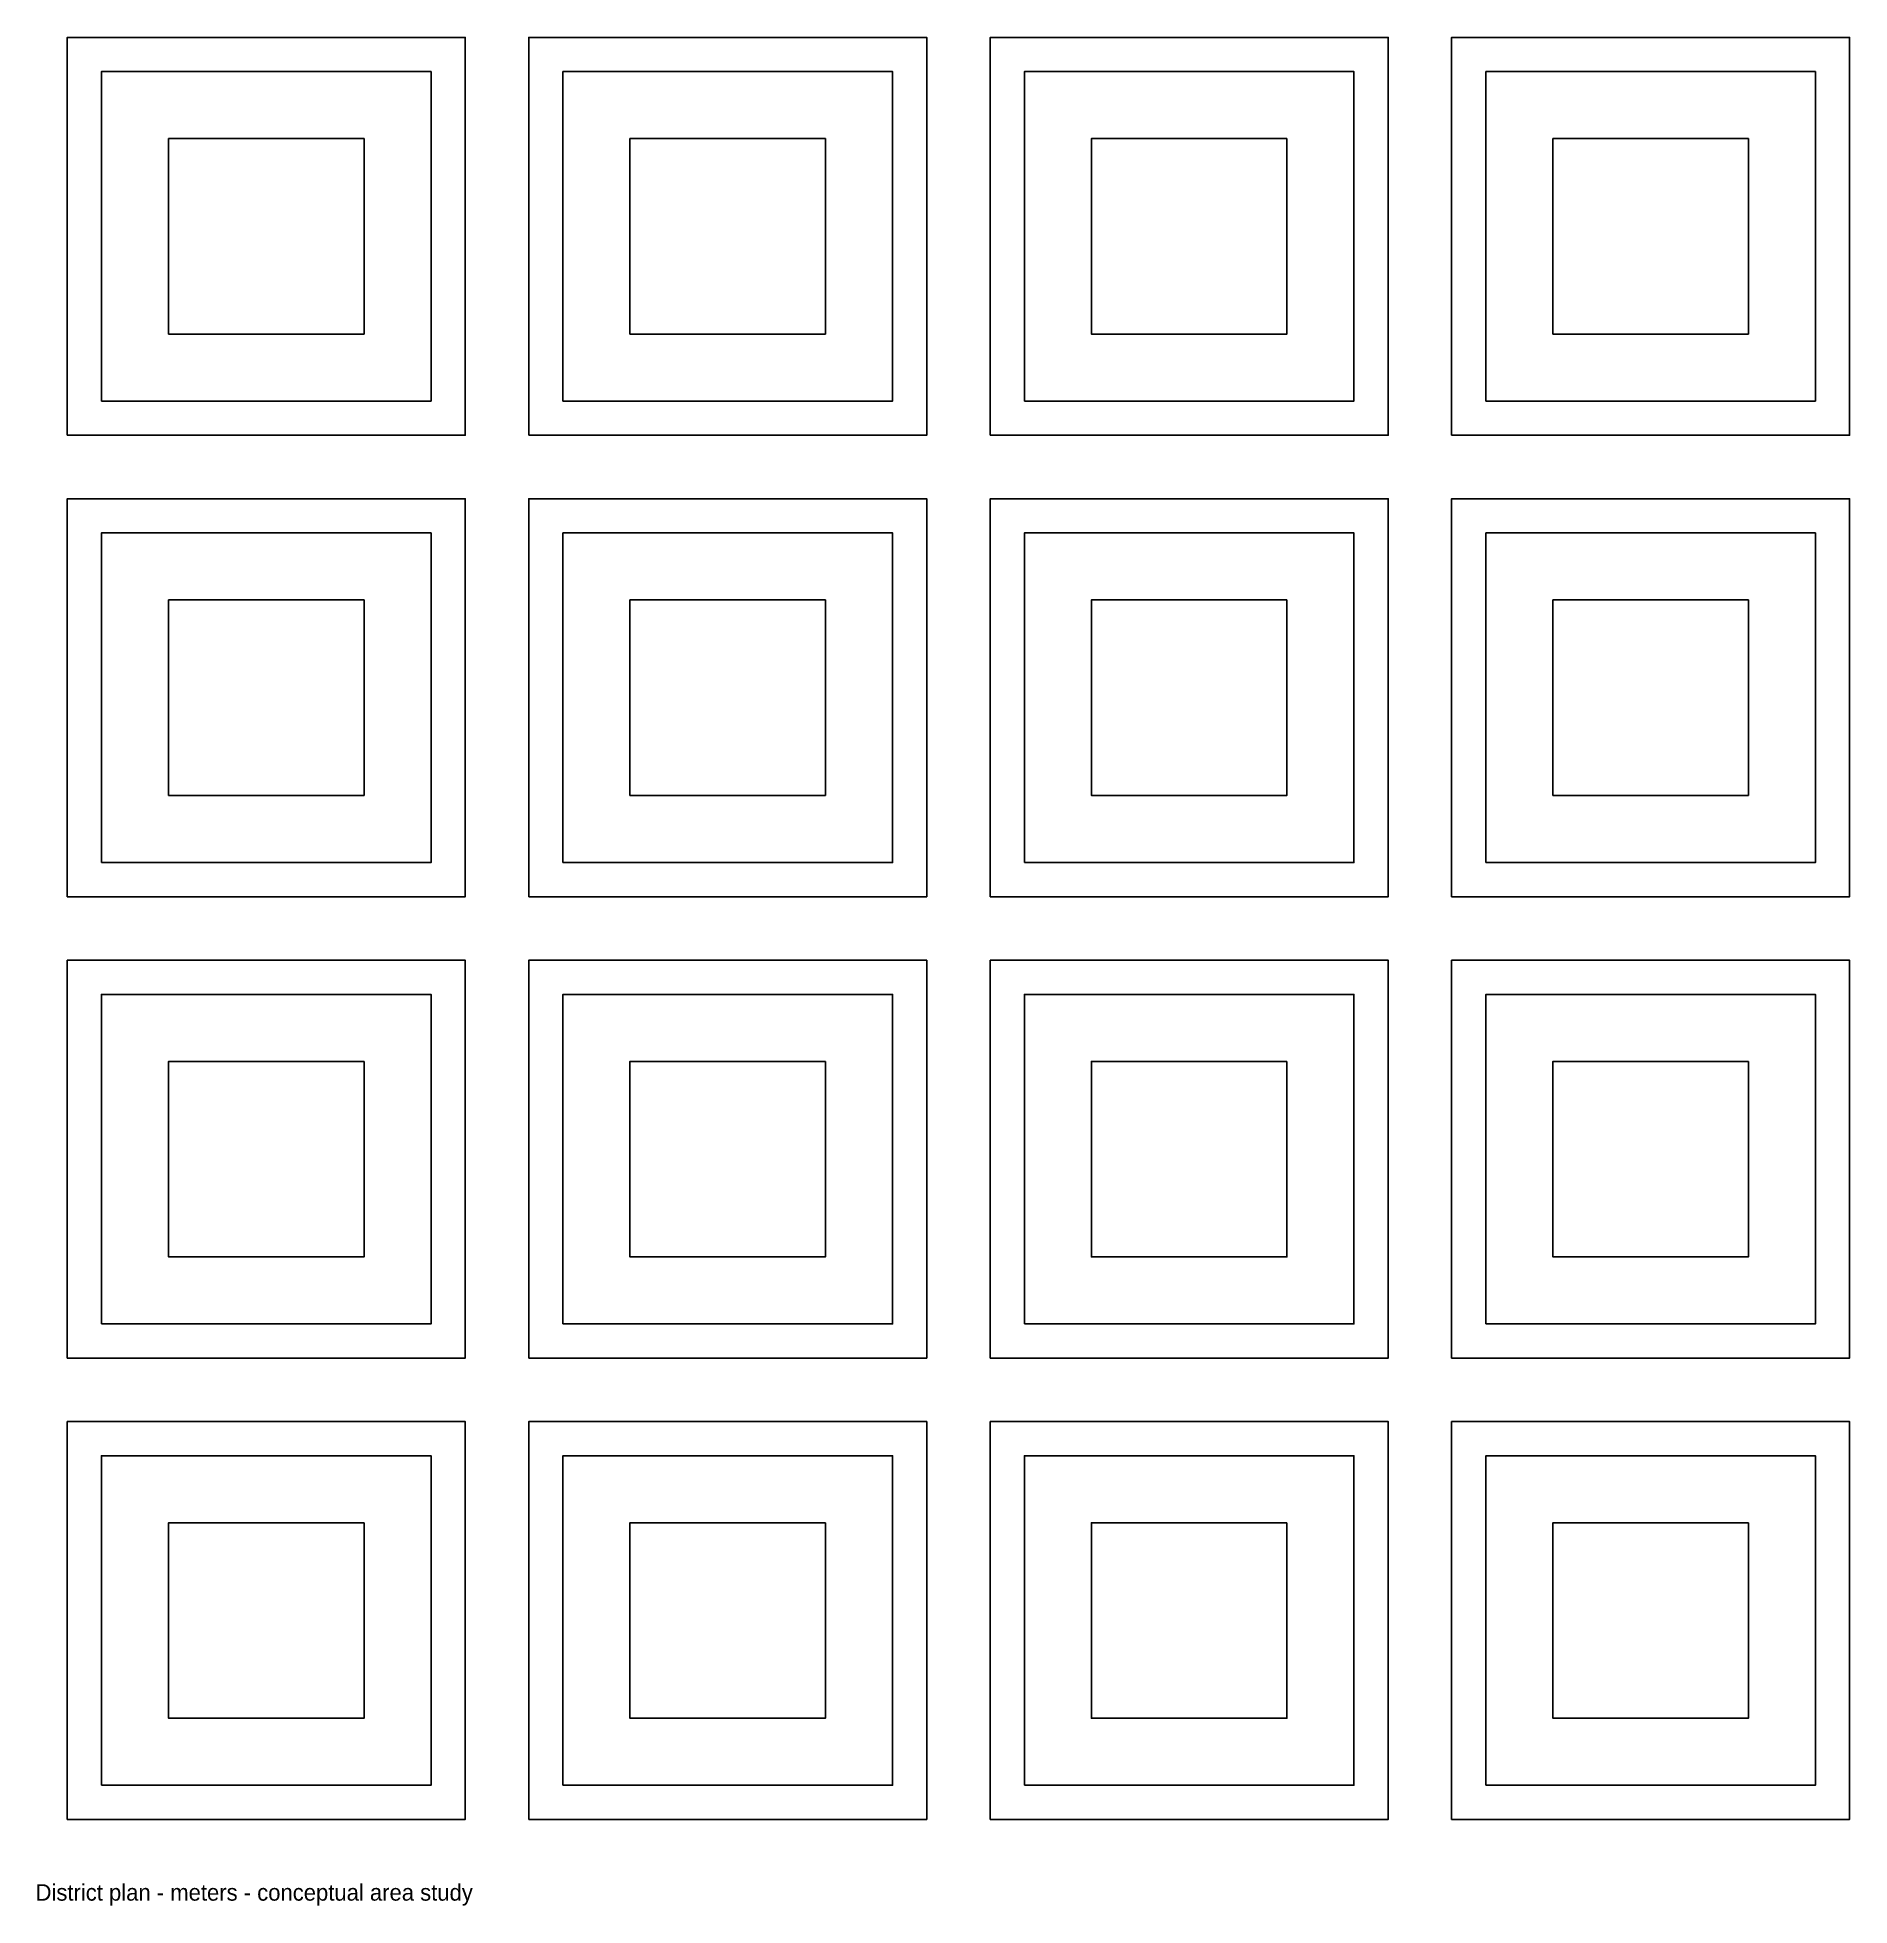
# Model space of a CAD drawing. Header units: metres. Extents: x -279 to 270, y -297 to 270.
import ezdxf

# ---------------------------------------------------------------- set-up
doc = ezdxf.new("R2010")
doc.units = ezdxf.units.M
doc.layers.add('CIVIC_PODIUM', color=7, linetype='Continuous')
doc.layers.add('HOUSING', color=7, linetype='Continuous')

msp = doc.modelspace()

# ---------------------------------------------------------------- linework, layer by layer
at = {"layer": 'CIVIC_PODIUM'}
for points in [[(-270.37, 149.63), (-270.37, 270.37), (-149.63, 270.37), (-149.63, 149.63)], [(-130.37, 149.63), (-130.37, 270.37), (-9.63, 270.37), (-9.63, 149.63)], [(9.63, 149.63), (9.63, 270.37), (130.37, 270.37), (130.37, 149.63)], [(149.63, 149.63), (149.63, 270.37), (270.37, 270.37), (270.37, 149.63)], [(-180.34, 239.66), (-239.66, 239.66), (-239.66, 180.34), (-180.34, 180.34)], [(-40.34, 239.66), (-99.66, 239.66), (-99.66, 180.34), (-40.34, 180.34)], [(99.66, 239.66), (40.34, 239.66), (40.34, 180.34), (99.66, 180.34)], [(239.66, 239.66), (180.34, 239.66), (180.34, 180.34), (239.66, 180.34)], [(-270.37, 9.63), (-270.37, 130.37), (-149.63, 130.37), (-149.63, 9.63)], [(-130.37, 9.63), (-130.37, 130.37), (-9.63, 130.37), (-9.63, 9.63)], [(9.63, 9.63), (9.63, 130.37), (130.37, 130.37), (130.37, 9.63)], [(149.63, 9.63), (149.63, 130.37), (270.37, 130.37), (270.37, 9.63)], [(-180.34, 99.66), (-239.66, 99.66), (-239.66, 40.34), (-180.34, 40.34)], [(-40.34, 99.66), (-99.66, 99.66), (-99.66, 40.34), (-40.34, 40.34)], [(99.66, 99.66), (40.34, 99.66), (40.34, 40.34), (99.66, 40.34)], [(239.66, 99.66), (180.34, 99.66), (180.34, 40.34), (239.66, 40.34)], [(-270.37, -130.37), (-270.37, -9.63), (-149.63, -9.63), (-149.63, -130.37)], [(-130.37, -130.37), (-130.37, -9.63), (-9.63, -9.63), (-9.63, -130.37)], [(9.63, -130.37), (9.63, -9.63), (130.37, -9.63), (130.37, -130.37)], [(149.63, -130.37), (149.63, -9.63), (270.37, -9.63), (270.37, -130.37)], [(-180.34, -40.34), (-239.66, -40.34), (-239.66, -99.66), (-180.34, -99.66)], [(-40.34, -40.34), (-99.66, -40.34), (-99.66, -99.66), (-40.34, -99.66)], [(99.66, -40.34), (40.34, -40.34), (40.34, -99.66), (99.66, -99.66)], [(239.66, -40.34), (180.34, -40.34), (180.34, -99.66), (239.66, -99.66)], [(-270.37, -270.37), (-270.37, -149.63), (-149.63, -149.63), (-149.63, -270.37)], [(-130.37, -270.37), (-130.37, -149.63), (-9.63, -149.63), (-9.63, -270.37)], [(9.63, -270.37), (9.63, -149.63), (130.37, -149.63), (130.37, -270.37)], [(149.63, -270.37), (149.63, -149.63), (270.37, -149.63), (270.37, -270.37)], [(-180.34, -180.34), (-239.66, -180.34), (-239.66, -239.66), (-180.34, -239.66)], [(-40.34, -180.34), (-99.66, -180.34), (-99.66, -239.66), (-40.34, -239.66)], [(99.66, -180.34), (40.34, -180.34), (40.34, -239.66), (99.66, -239.66)], [(239.66, -180.34), (180.34, -180.34), (180.34, -239.66), (239.66, -239.66)]]:
    msp.add_lwpolyline(points, close=True, dxfattribs=at)
at = {"layer": 'HOUSING'}
for points in [[(-260, 160), (-260, 260), (-160, 260), (-160, 160)], [(-120, 160), (-120, 260), (-20, 260), (-20, 160)], [(20, 160), (20, 260), (120, 260), (120, 160)], [(160, 160), (160, 260), (260, 260), (260, 160)], [(-180.34, 239.66), (-239.66, 239.66), (-239.66, 180.34), (-180.34, 180.34)], [(-40.34, 239.66), (-99.66, 239.66), (-99.66, 180.34), (-40.34, 180.34)], [(99.66, 239.66), (40.34, 239.66), (40.34, 180.34), (99.66, 180.34)], [(239.66, 239.66), (180.34, 239.66), (180.34, 180.34), (239.66, 180.34)], [(-260, 20), (-260, 120), (-160, 120), (-160, 20)], [(-120, 20), (-120, 120), (-20, 120), (-20, 20)], [(20, 20), (20, 120), (120, 120), (120, 20)], [(160, 20), (160, 120), (260, 120), (260, 20)], [(-180.34, 99.66), (-239.66, 99.66), (-239.66, 40.34), (-180.34, 40.34)], [(-40.34, 99.66), (-99.66, 99.66), (-99.66, 40.34), (-40.34, 40.34)], [(99.66, 99.66), (40.34, 99.66), (40.34, 40.34), (99.66, 40.34)], [(239.66, 99.66), (180.34, 99.66), (180.34, 40.34), (239.66, 40.34)], [(-260, -120), (-260, -20), (-160, -20), (-160, -120)], [(-120, -120), (-120, -20), (-20, -20), (-20, -120)], [(20, -120), (20, -20), (120, -20), (120, -120)], [(160, -120), (160, -20), (260, -20), (260, -120)], [(-180.34, -40.34), (-239.66, -40.34), (-239.66, -99.66), (-180.34, -99.66)], [(-40.34, -40.34), (-99.66, -40.34), (-99.66, -99.66), (-40.34, -99.66)], [(99.66, -40.34), (40.34, -40.34), (40.34, -99.66), (99.66, -99.66)], [(239.66, -40.34), (180.34, -40.34), (180.34, -99.66), (239.66, -99.66)], [(-260, -260), (-260, -160), (-160, -160), (-160, -260)], [(-120, -260), (-120, -160), (-20, -160), (-20, -260)], [(20, -260), (20, -160), (120, -160), (120, -260)], [(160, -260), (160, -160), (260, -160), (260, -260)], [(-180.34, -180.34), (-239.66, -180.34), (-239.66, -239.66), (-180.34, -239.66)], [(-40.34, -180.34), (-99.66, -180.34), (-99.66, -239.66), (-40.34, -239.66)], [(99.66, -180.34), (40.34, -180.34), (40.34, -239.66), (99.66, -239.66)], [(239.66, -180.34), (180.34, -180.34), (180.34, -239.66), (239.66, -239.66)]]:
    msp.add_lwpolyline(points, close=True, dxfattribs=at)

# ---------------------------------------------------------------- texts
msp.add_text('District plan - meters - conceptual area study', height=5).set_placement((-280, -295))

doc.saveas('drawing.dxf')
